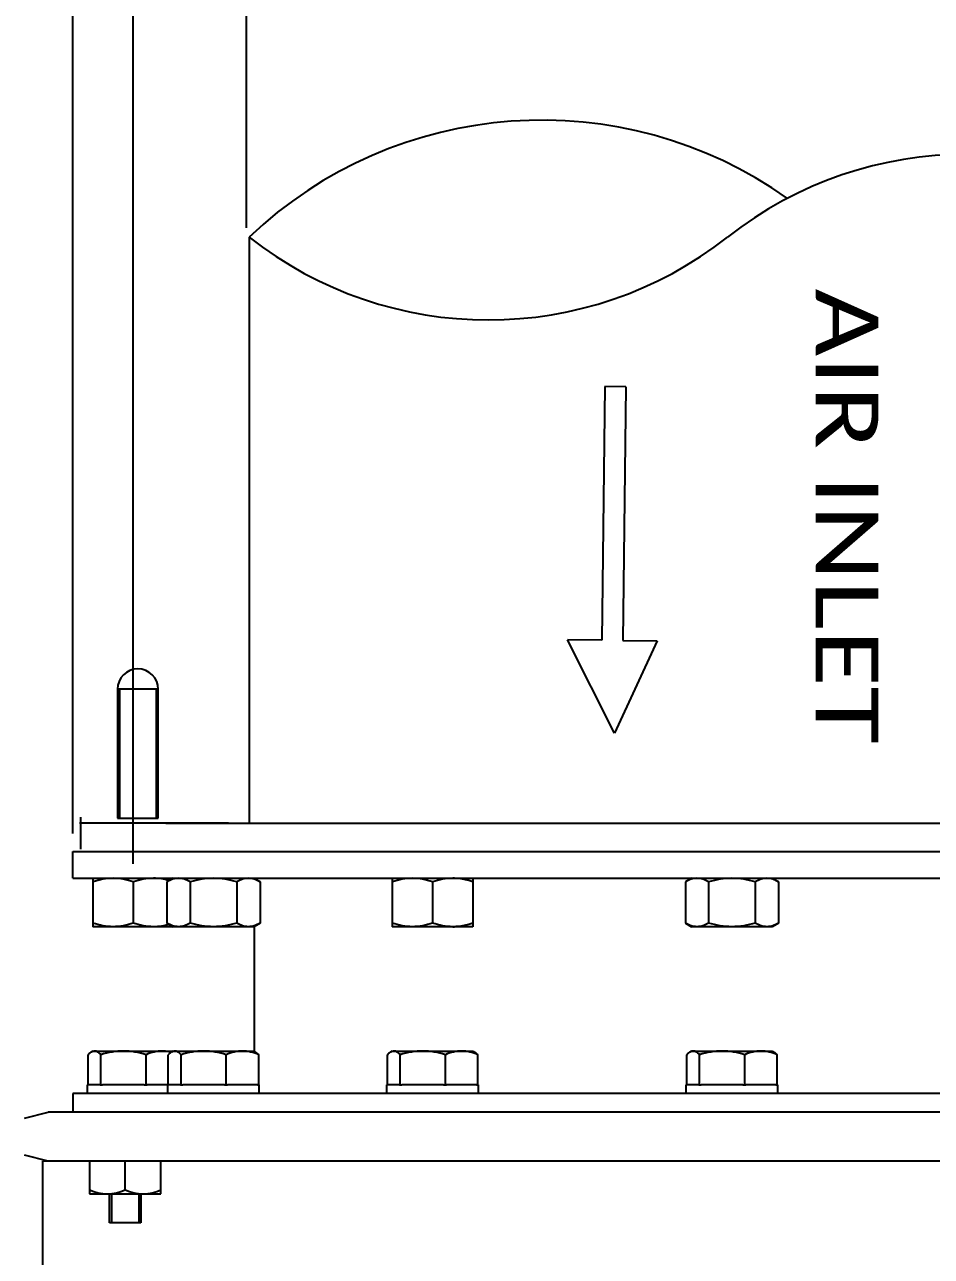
# Model space of a CAD drawing. Header units: millimetres. Extents: x 0 to 7169, y -1866 to 3918.
# Drawn here: x 518.4 to 855.4, y -492 to -34.4 of the extents above; entities that cross this region are included whole.
import ezdxf
from ezdxf.enums import TextEntityAlignment as Align

# ---------------------------------------------------------------- set-up
doc = ezdxf.new("R2010")
doc.units = ezdxf.units.MM
doc.header["$LTSCALE"] = 217.8
doc.header["$PDMODE"] = 3
doc.header["$PDSIZE"] = 8
doc.layers.get('0').update_dxf_attribs({"linetype": 'CONTINUOUS'})
doc.layers.get('Defpoints').update_dxf_attribs({"linetype": 'CONTINUOUS'})
doc.layers.add('00_BUW_DATUM', color=7, linetype='CONTINUOUS')
doc.layers.add('02___PRT_ALL_AXES', color=7, linetype='CONTINUOUS')
doc.styles.get("Standard").update_dxf_attribs({"font": 'calibri.ttf'})
doc.dimstyles.new('DIMSTYLE_2', dxfattribs={"dimtxt": 33.333333, "dimasz": 23.333333, "dimexe": 1.5, "dimexo": 1, "dimgap": 1.25, "dimtad": 1, "dimdsep": 46, "dimtxsty": 'Standard', "dimblk": '_FILLED', "dimblk1": '_FILLED', "dimblk2": '_FILLED', "dimcen": 0.09, "dimazin": 2, "dimtp": 0.01, "dimtm": 0.01, "dimtfac": 1, "dimtofl": 0, "dimtmove": 0, "dimatfit": 3, "dimldrblk": '_FILLED', "dimfxl": 1, "dimtolj": 1, "dimarcsym": 0})
doc.dimstyles.new('DIMSTYLE_3', dxfattribs={"dimtxt": 33.333333, "dimasz": 23.333333, "dimexe": 1.5, "dimexo": 1, "dimgap": 1.25, "dimtad": 1, "dimdec": 0, "dimdsep": 46, "dimtxsty": 'Standard', "dimblk": '_FILLED', "dimblk1": '_FILLED', "dimblk2": '_FILLED', "dimcen": 0.09, "dimazin": 2, "dimtp": 0.01, "dimtm": 0.01, "dimtfac": 1, "dimtdec": 0, "dimtofl": 0, "dimtmove": 0, "dimatfit": 3, "dimldrblk": '_FILLED', "dimfxl": 1, "dimtolj": 1, "dimarcsym": 0})

# ---------------------------------------------------------------- blocks, each defined once
blk = doc.blocks.new('_FILLED')
at = {"color": 0, "linetype": 'ByBlock'}
blk.add_solid([(0, 0), (-1, 0.214), (-1, -0.214)], dxfattribs=at)
blk = doc.blocks.new('*D284')
at = {"color": 0, "linetype": 'Continuous', "lineweight": -2}
for p, q in [((783.49, -341.51), (1131.12, -341.51)), ((1129.62, -364.84), (1129.62, -419.3)), ((1129.6, -442.64), (1128.12, -442.64))]:
    blk.add_line(p, q, dxfattribs=at)
at = {"layer": 'Defpoints', "color": 0}
for p in [(782.49, -341.51), (1129.62, -442.64), (1130.6, -442.64)]:
    blk.add_point(p, dxfattribs=at)
at = {"color": 0, "linetype": 'ByBlock', "lineweight": -2, "xscale": 23.3333333333, "yscale": 23.3333333333, "zscale": 23.3333333333}
for p, rotation in [((1129.62, -341.51), 90), ((1129.62, -442.64), 270)]:
    blk.add_blockref('_FILLED', p, dxfattribs=dict(at, rotation=rotation))
at = {"color": 0, "insert": (1083.92, -428.81), "char_height": 33.3333, "attachment_point": 1, "rotation": 90, "line_spacing_factor": 0.9}
blk.add_mtext('\\A1;\\A1;100', dxfattribs=at)
blk = doc.blocks.new('*D285')
at = {"color": 0, "linetype": 'Continuous', "lineweight": -2}
for p, q in [((600.85, -109.87), (600.85, -12.37)), ((957.46, -111.02), (957.46, -12.37)), ((624.18, -13.87), (934.13, -13.87))]:
    blk.add_line(p, q, dxfattribs=at)
at = {"layer": 'Defpoints', "color": 0}
for p in [(957.46, -13.87), (600.85, -110.87), (957.46, -112.02)]:
    blk.add_point(p, dxfattribs=at)
at = {"color": 0, "linetype": 'ByBlock', "lineweight": -2, "xscale": 23.3333333333, "yscale": 23.3333333333, "zscale": 23.3333333333, "rotation": 180}
blk.add_blockref('_FILLED', (600.85, -13.87), dxfattribs=at)
at = {"color": 0, "linetype": 'ByBlock', "lineweight": -2, "xscale": 23.3333333333, "yscale": 23.3333333333, "zscale": 23.3333333333}
blk.add_blockref('_FILLED', (957.46, -13.87), dxfattribs=at)
at = {"color": 0, "insert": (746.84, 31.82), "char_height": 33.333, "attachment_point": 1, "line_spacing_factor": 0.9}
blk.add_mtext('\\A1;%%c355', dxfattribs=at)
blk = doc.blocks.new('*D287')
at = {"color": 0, "linetype": 'Continuous', "lineweight": -2}
for p, q in [((558.82, -346.18), (558.82, 63.26)), ((980.49, 61.76), (582.15, 61.76)), ((1003.82, -344.84), (1003.82, 63.26))]:
    blk.add_line(p, q, dxfattribs=at)
at = {"layer": 'Defpoints', "color": 0}
for p in [(558.82, 61.76), (558.82, -347.18), (1003.82, -345.84)]:
    blk.add_point(p, dxfattribs=at)
at = {"color": 0, "linetype": 'ByBlock', "lineweight": -2, "xscale": 23.3333333333, "yscale": 23.3333333333, "zscale": 23.3333333333, "rotation": 180}
blk.add_blockref('_FILLED', (558.82, 61.76), dxfattribs=at)
at = {"color": 0, "linetype": 'ByBlock', "lineweight": -2, "xscale": 23.3333333333, "yscale": 23.3333333333, "zscale": 23.3333333333}
blk.add_blockref('_FILLED', (1003.82, 61.76), dxfattribs=at)
at = {"color": 0, "insert": (799.17, 107.46), "char_height": 33.333, "attachment_point": 2, "line_spacing_factor": 0.9}
blk.add_mtext('\\A1;%%c445', dxfattribs=at)
blk = doc.blocks.new('*D288')
at = {"color": 0, "linetype": 'Continuous', "lineweight": -2}
for p, q in [((536.32, -334.84), (536.32, 152.17)), ((1026.32, -334.84), (1026.32, 152.17)), ((1002.99, 150.67), (559.65, 150.67))]:
    blk.add_line(p, q, dxfattribs=at)
at = {"layer": 'Defpoints', "color": 0}
for p in [(536.32, 150.67), (536.32, -335.84), (1026.32, -335.84)]:
    blk.add_point(p, dxfattribs=at)
at = {"color": 0, "linetype": 'ByBlock', "lineweight": -2, "xscale": 23.3333333333, "yscale": 23.3333333333, "zscale": 23.3333333333, "rotation": 180}
blk.add_blockref('_FILLED', (536.32, 150.67), dxfattribs=at)
at = {"color": 0, "linetype": 'ByBlock', "lineweight": -2, "xscale": 23.3333333333, "yscale": 23.3333333333, "zscale": 23.3333333333}
blk.add_blockref('_FILLED', (1026.32, 150.67), dxfattribs=at)
at = {"color": 0, "insert": (794.25, 196.37), "char_height": 33.333, "attachment_point": 2, "line_spacing_factor": 0.9}
blk.add_mtext('\\A1;%%c490', dxfattribs=at)
blk = doc.blocks.new('ARROW_4_BL0', base_point=(1881.99, 2048.48))
at = {"color": 7, "linetype": 'Continuous'}
for p, q in [((1911.91, 2052.37), (1912.07, 2065.14)), ((1912.07, 2065.14), (1946.4, 2049.29)), ((1817.68, 2053.5), (1817.58, 2045.71)), ((1817.68, 2053.5), (1911.91, 2052.37)), ((1817.58, 2045.71), (1911.82, 2044.58)), ((1946.4, 2049.29), (1911.67, 2031.81)), ((1911.82, 2044.58), (1911.67, 2031.81))]:
    blk.add_line(p, q, dxfattribs=at)

msp = doc.modelspace()

# ---------------------------------------------------------------- linework, layer by layer
for p, q in [((601.875, -113.295), (601.875, -331.084)), ((525.022, -456.558), (525.022, -1010.827))]:
    msp.add_line(p, q)
at = {"color": 0, "linetype": 'Continuous'}
for p, q in [((568.11, -281.306), (552.947, -281.306)), ((552.947, -281.306), (552.954, -329.201)), ((553.826, -329.201), (553.826, -281.306)), ((567.28, -281.306), (567.28, -329.201)), ((568.118, -329.201), (568.11, -281.306)), ((539.35, -340.689), (539.35, -328.844)), ((552.954, -329.201), (568.118, -329.201)), ((538.84, -330.919), (594.182, -330.919)), ((570.954, -331.084), (993.454, -331.084)), ((546.573, -428.207), (547.434, -428.207)), ((562.898, -428.207), (564.024, -428.207)), ((576.382, -428.207), (577.244, -428.207)), ((592.708, -428.207), (593.833, -428.207)), ((604.956, -428.207), (605.427, -428.207)), ((657.823, -428.207), (658.684, -428.207)), ((674.148, -428.207), (675.274, -428.207)), ((686.397, -428.207), (686.868, -428.207)), ((769.073, -428.207), (769.934, -428.207)), ((785.399, -428.207), (786.525, -428.207)), ((797.646, -428.207), (798.118, -428.207)), ((542.566, -456.558), (542.566, -468.759)), ((555.844, -467.226), (555.844, -456.558)), ((569.122, -468.759), (569.122, -456.558)), ((542.566, -468.759), (569.122, -468.759)), ((550.02, -479.529), (550.02, -468.759)), ((550.726, -468.761), (550.726, -479.529)), ((560.94, -468.759), (560.94, -479.529)), ((561.668, -468.759), (561.593, -479.529)), ((561.593, -479.529), (550.02, -479.529))]:
    msp.add_line(p, q, dxfattribs=at)
for centre, radius, start, end in [((710.656, -227.791), 157.932, 54.69697, 133.53396), ((868.581, -226.306), 143.788, 51.80895, 128.19105), ((690.777, -0.284), 143.788, 231.80895, 308.19105), ((560.528, -281.306), 7.582, 0, 180), ((549.224, -453.698), 15.061, 243.76316, 296.07332), ((562.534, -453.395), 15.364, 244.18906, 295.39435)]:
    msp.add_arc(centre, radius, start, end, dxfattribs=at)
at = {"layer": '00_BUW_DATUM', "color": 0, "linetype": 'Continuous'}
for p, q in [((543.82, -351.507), (543.82, -369.507)), ((573.629, -351.507), (571.309, -352.847)), ((603.629, -351.507), (605.95, -352.847)), ((655.07, -351.507), (655.07, -369.507)), ((685.07, -351.507), (685.07, -369.507)), ((766.32, -351.507), (764, -352.847)), ((796.32, -351.507), (798.641, -352.847)), ((558.82, -352.847), (558.82, -368.167)), ((571.309, -352.847), (571.309, -368.167)), ((579.969, -352.847), (579.969, -368.167)), ((597.29, -352.847), (597.29, -368.167)), ((605.95, -352.847), (605.95, -368.167)), ((670.07, -352.847), (670.07, -368.167)), ((764, -352.847), (764, -368.167)), ((772.66, -352.847), (772.66, -368.167)), ((789.98, -352.847), (789.98, -368.167)), ((798.641, -352.847), (798.641, -368.167)), ((603.629, -369.507), (543.82, -369.507)), ((571.309, -368.167), (573.629, -369.507)), ((605.95, -368.167), (603.629, -369.507)), ((685.07, -369.507), (655.07, -369.507)), ((764, -368.167), (766.32, -369.507)), ((796.32, -369.507), (766.32, -369.507)), ((798.641, -368.167), (796.32, -369.507)), ((543.82, -415.707), (543.225, -416.051)), ((543.82, -415.707), (603.629, -415.707)), ((573.629, -415.707), (573.034, -416.051)), ((603.629, -415.707), (604.225, -416.051)), ((655.07, -415.707), (654.475, -416.051)), ((655.07, -415.707), (685.07, -415.707)), ((685.07, -415.707), (685.666, -416.051)), ((766.32, -415.707), (765.725, -416.051)), ((766.32, -415.707), (796.32, -415.707)), ((796.32, -415.707), (796.916, -416.051)), ((542.022, -428.207), (542.022, -417.047)), ((546.764, -428.207), (546.764, -417.047)), ((563.561, -428.207), (563.561, -417.047)), ((571.832, -428.207), (571.832, -417.047)), ((576.573, -428.207), (576.573, -417.047)), ((593.37, -428.207), (593.37, -417.047)), ((605.427, -428.207), (605.427, -417.047)), ((653.272, -428.207), (653.272, -417.047)), ((658.014, -428.207), (658.014, -417.047)), ((674.811, -428.207), (674.811, -417.047)), ((686.868, -428.207), (686.868, -417.047)), ((764.522, -428.207), (764.522, -417.047)), ((769.264, -428.207), (769.264, -417.047)), ((786.061, -428.207), (786.061, -417.047)), ((798.118, -428.207), (798.118, -417.047)), ((546.573, -428.207), (541.82, -428.207)), ((541.82, -431.507), (541.82, -428.207)), ((562.898, -428.207), (547.434, -428.207)), ((576.382, -428.207), (564.024, -428.207)), ((571.629, -431.507), (571.629, -428.207)), ((592.708, -428.207), (577.244, -428.207)), ((604.956, -428.207), (593.833, -428.207)), ((605.629, -428.207), (605.427, -428.207)), ((605.629, -431.507), (605.629, -428.207)), ((657.823, -428.207), (653.07, -428.207)), ((653.07, -431.507), (653.07, -428.207)), ((674.148, -428.207), (658.684, -428.207)), ((686.397, -428.207), (675.274, -428.207)), ((687.07, -428.207), (686.868, -428.207)), ((687.07, -431.507), (687.07, -428.207)), ((769.073, -428.207), (764.32, -428.207)), ((764.32, -431.507), (764.32, -428.207)), ((785.399, -428.207), (769.934, -428.207)), ((797.646, -428.207), (786.525, -428.207)), ((798.32, -428.207), (798.118, -428.207)), ((798.32, -431.507), (798.32, -428.207))]:
    msp.add_line(p, q, dxfattribs=at)
for centre, start, end in [((677.568, -371.121), 86.60557, 89.99326), ((677.568, -349.893), 270.00674, 273.39443)]:
    msp.add_arc(centre, 19.614, start, end, dxfattribs=at)
for points, knots in [([(551.32, -351.507), (550.051, -351.507), (547.498, -351.765), (545.033, -352.442), (543.82, -352.847)], [0, 0, 0, 0, 0.4981271, 1, 1, 1, 1]), ([(558.82, -352.847), (557.607, -352.442), (555.142, -351.765), (552.589, -351.507), (551.32, -351.507)], [0, 0, 0, 0, 0.5018729, 1, 1, 1, 1]), ([(566.32, -351.507), (565.051, -351.507), (562.498, -351.765), (560.033, -352.442), (558.82, -352.847)], [0, 0, 0, 0, 0.4981271, 1, 1, 1, 1]), ([(572.174, -352.345), (571.219, -352.084), (569.284, -351.66), (567.305, -351.507), (566.32, -351.507)], [0, 0, 0, 0, 0.5012291, 1, 1, 1, 1]), ([(575.639, -351.507), (574.9, -351.507), (573.37, -351.784), (571.989, -352.454), (571.309, -352.847)], [0, 0, 0, 0, 0.4850689, 1, 1, 1, 1]), ([(579.969, -352.847), (579.29, -352.454), (577.908, -351.784), (576.378, -351.507), (575.639, -351.507)], [0, 0, 0, 0, 0.5149311, 1, 1, 1, 1]), ([(588.629, -351.507), (587.166, -351.507), (584.233, -351.763), (581.376, -352.44), (579.969, -352.847)], [0, 0, 0, 0, 0.4998957, 1, 1, 1, 1]), ([(597.29, -352.847), (595.883, -352.44), (593.026, -351.763), (590.093, -351.507), (588.629, -351.507)], [0, 0, 0, 0, 0.5001043, 1, 1, 1, 1]), ([(601.62, -351.507), (600.881, -351.507), (599.351, -351.784), (597.969, -352.454), (597.29, -352.847)], [0, 0, 0, 0, 0.4850689, 1, 1, 1, 1]), ([(605.95, -352.847), (605.27, -352.454), (603.889, -351.784), (602.359, -351.507), (601.62, -351.507)], [0, 0, 0, 0, 0.5149311, 1, 1, 1, 1]), ([(662.57, -351.507), (661.301, -351.507), (658.748, -351.765), (656.283, -352.442), (655.07, -352.847)], [0, 0, 0, 0, 0.4981271, 1, 1, 1, 1]), ([(670.07, -352.847), (668.857, -352.442), (666.392, -351.765), (663.839, -351.507), (662.57, -351.507)], [0, 0, 0, 0, 0.5018729, 1, 1, 1, 1]), ([(677.57, -351.507), (676.301, -351.507), (673.748, -351.765), (671.283, -352.442), (670.07, -352.847)], [0, 0, 0, 0, 0.4981271, 1, 1, 1, 1]), ([(685.07, -352.847), (684.554, -352.675), (682.49, -352.038), (680.344, -351.637), (678.729, -351.541)], [0, 0, 0, 0, 0.2515886, 1, 1, 1, 1]), ([(768.33, -351.507), (767.59, -351.507), (766.061, -351.784), (764.679, -352.454), (764, -352.847)], [0, 0, 0, 0, 0.4850689, 1, 1, 1, 1]), ([(772.66, -352.847), (771.98, -352.454), (770.599, -351.784), (769.069, -351.507), (768.33, -351.507)], [0, 0, 0, 0, 0.5149311, 1, 1, 1, 1]), ([(781.32, -351.507), (779.856, -351.507), (776.924, -351.763), (774.067, -352.44), (772.66, -352.847)], [0, 0, 0, 0, 0.4998957, 1, 1, 1, 1]), ([(789.98, -352.847), (788.573, -352.44), (785.717, -351.763), (782.784, -351.507), (781.32, -351.507)], [0, 0, 0, 0, 0.5001043, 1, 1, 1, 1]), ([(794.311, -351.507), (793.571, -351.507), (792.041, -351.784), (790.66, -352.454), (789.98, -352.847)], [0, 0, 0, 0, 0.4850689, 1, 1, 1, 1]), ([(798.641, -352.847), (797.961, -352.454), (796.58, -351.784), (795.05, -351.507), (794.311, -351.507)], [0, 0, 0, 0, 0.5149311, 1, 1, 1, 1]), ([(551.32, -369.507), (550.051, -369.507), (547.498, -369.249), (545.033, -368.571), (543.82, -368.167)], [0, 0, 0, 0, 0.4981271, 1, 1, 1, 1]), ([(558.82, -368.167), (557.607, -368.571), (555.142, -369.249), (552.589, -369.507), (551.32, -369.507)], [0, 0, 0, 0, 0.5018729, 1, 1, 1, 1]), ([(566.32, -369.507), (565.051, -369.507), (562.498, -369.249), (560.033, -368.571), (558.82, -368.167)], [0, 0, 0, 0, 0.4981271, 1, 1, 1, 1]), ([(572.174, -368.668), (571.219, -368.93), (569.284, -369.354), (567.305, -369.507), (566.32, -369.507)], [0, 0, 0, 0, 0.5012291, 1, 1, 1, 1]), ([(575.639, -369.507), (574.9, -369.507), (573.37, -369.23), (571.989, -368.56), (571.309, -368.167)], [0, 0, 0, 0, 0.4850689, 1, 1, 1, 1]), ([(579.969, -368.167), (579.29, -368.56), (577.908, -369.23), (576.378, -369.507), (575.639, -369.507)], [0, 0, 0, 0, 0.5149311, 1, 1, 1, 1]), ([(588.629, -369.507), (587.166, -369.507), (584.233, -369.251), (581.376, -368.573), (579.969, -368.167)], [0, 0, 0, 0, 0.4998957, 1, 1, 1, 1]), ([(597.29, -368.167), (595.883, -368.573), (593.026, -369.251), (590.093, -369.507), (588.629, -369.507)], [0, 0, 0, 0, 0.5001043, 1, 1, 1, 1]), ([(601.62, -369.507), (600.881, -369.507), (599.351, -369.23), (597.969, -368.56), (597.29, -368.167)], [0, 0, 0, 0, 0.4850689, 1, 1, 1, 1]), ([(605.95, -368.167), (605.27, -368.56), (603.889, -369.23), (602.359, -369.507), (601.62, -369.507)], [0, 0, 0, 0, 0.5149311, 1, 1, 1, 1]), ([(662.57, -369.507), (661.301, -369.507), (658.748, -369.249), (656.283, -368.571), (655.07, -368.167)], [0, 0, 0, 0, 0.4981271, 1, 1, 1, 1]), ([(670.07, -368.167), (668.857, -368.571), (666.392, -369.249), (663.839, -369.507), (662.57, -369.507)], [0, 0, 0, 0, 0.5018729, 1, 1, 1, 1]), ([(677.57, -369.507), (676.301, -369.507), (673.748, -369.249), (671.283, -368.571), (670.07, -368.167)], [0, 0, 0, 0, 0.4981271, 1, 1, 1, 1]), ([(685.07, -368.167), (684.554, -368.339), (682.49, -368.975), (680.344, -369.377), (678.729, -369.472)], [0, 0, 0, 0, 0.2515886, 1, 1, 1, 1]), ([(768.33, -369.507), (767.59, -369.507), (766.061, -369.23), (764.679, -368.56), (764, -368.167)], [0, 0, 0, 0, 0.4850689, 1, 1, 1, 1]), ([(772.66, -368.167), (771.98, -368.56), (770.599, -369.23), (769.069, -369.507), (768.33, -369.507)], [0, 0, 0, 0, 0.5149311, 1, 1, 1, 1]), ([(781.32, -369.507), (779.856, -369.507), (776.924, -369.251), (774.067, -368.573), (772.66, -368.167)], [0, 0, 0, 0, 0.4998957, 1, 1, 1, 1]), ([(789.98, -368.167), (788.573, -368.573), (785.717, -369.251), (782.784, -369.507), (781.32, -369.507)], [0, 0, 0, 0, 0.5001043, 1, 1, 1, 1]), ([(794.311, -369.507), (793.571, -369.507), (792.041, -369.23), (790.66, -368.56), (789.98, -368.167)], [0, 0, 0, 0, 0.4850689, 1, 1, 1, 1]), ([(798.641, -368.167), (797.961, -368.56), (796.58, -369.23), (795.05, -369.507), (794.311, -369.507)], [0, 0, 0, 0, 0.5149311, 1, 1, 1, 1]), ([(543.225, -416.051), (543.12, -416.111), (542.683, -416.396), (542.298, -416.756), (542.022, -417.047)], [0, 0, 0, 0, 0.2310069, 1, 1, 1, 1]), ([(544.393, -415.707), (544.295, -415.707), (543.886, -415.738), (543.494, -415.895), (543.225, -416.051)], [0, 0, 0, 0, 0.2397778, 1, 1, 1, 1]), ([(546.764, -417.047), (546.579, -416.852), (546.212, -416.496), (545.624, -416.061), (545.019, -415.776), (544.596, -415.707), (544.393, -415.707)], [0, 0, 0, 0, 0.2876594, 0.5479439, 0.7823335, 1, 1, 1, 1]), ([(555.162, -415.707), (553.742, -415.707), (550.895, -415.963), (548.127, -416.641), (546.764, -417.047)], [0, 0, 0, 0, 0.4995577, 1, 1, 1, 1]), ([(563.561, -417.047), (562.198, -416.641), (559.429, -415.963), (556.582, -415.707), (555.162, -415.707)], [0, 0, 0, 0, 0.5004423, 1, 1, 1, 1]), ([(569.589, -415.707), (568.567, -415.707), (566.493, -415.97), (564.527, -416.646), (563.561, -417.047)], [0, 0, 0, 0, 0.4943637, 1, 1, 1, 1]), ([(572.895, -416.13), (572.623, -416.062), (571.537, -415.821), (570.422, -415.707), (569.589, -415.707)], [0, 0, 0, 0, 0.251959, 1, 1, 1, 1]), ([(573.034, -416.051), (572.93, -416.111), (572.492, -416.396), (572.108, -416.756), (571.832, -417.047)], [0, 0, 0, 0, 0.2310069, 1, 1, 1, 1]), ([(574.202, -415.707), (574.104, -415.707), (573.695, -415.738), (573.303, -415.895), (573.034, -416.051)], [0, 0, 0, 0, 0.2397778, 1, 1, 1, 1]), ([(576.573, -417.047), (576.389, -416.852), (576.021, -416.496), (575.433, -416.061), (574.828, -415.776), (574.405, -415.707), (574.202, -415.707)], [0, 0, 0, 0, 0.2876594, 0.5479439, 0.7823335, 1, 1, 1, 1]), ([(584.972, -415.707), (583.552, -415.707), (580.705, -415.963), (577.936, -416.641), (576.573, -417.047)], [0, 0, 0, 0, 0.4995577, 1, 1, 1, 1]), ([(593.37, -417.047), (592.007, -416.641), (589.239, -415.963), (586.392, -415.707), (584.972, -415.707)], [0, 0, 0, 0, 0.5004423, 1, 1, 1, 1]), ([(599.399, -415.707), (598.376, -415.707), (596.302, -415.97), (594.337, -416.646), (593.37, -417.047)], [0, 0, 0, 0, 0.4943637, 1, 1, 1, 1]), ([(605.427, -417.047), (604.461, -416.646), (602.495, -415.97), (600.422, -415.707), (599.399, -415.707)], [0, 0, 0, 0, 0.5056364, 1, 1, 1, 1]), ([(604.225, -416.051), (604.329, -416.111), (604.767, -416.396), (605.151, -416.756), (605.427, -417.047)], [0, 0, 0, 0, 0.2310069, 1, 1, 1, 1]), ([(654.475, -416.051), (654.37, -416.111), (653.933, -416.396), (653.548, -416.756), (653.272, -417.047)], [0, 0, 0, 0, 0.2310069, 1, 1, 1, 1]), ([(655.643, -415.707), (655.545, -415.707), (655.136, -415.738), (654.744, -415.895), (654.475, -416.051)], [0, 0, 0, 0, 0.2397778, 1, 1, 1, 1]), ([(658.014, -417.047), (657.829, -416.852), (657.462, -416.496), (656.874, -416.061), (656.269, -415.776), (655.846, -415.707), (655.643, -415.707)], [0, 0, 0, 0, 0.2876594, 0.5479439, 0.7823335, 1, 1, 1, 1]), ([(666.412, -415.707), (664.992, -415.707), (662.145, -415.963), (659.377, -416.641), (658.014, -417.047)], [0, 0, 0, 0, 0.4995577, 1, 1, 1, 1]), ([(674.811, -417.047), (673.448, -416.641), (670.679, -415.963), (667.832, -415.707), (666.412, -415.707)], [0, 0, 0, 0, 0.5004423, 1, 1, 1, 1]), ([(680.839, -415.707), (679.817, -415.707), (677.743, -415.97), (675.777, -416.646), (674.811, -417.047)], [0, 0, 0, 0, 0.4943637, 1, 1, 1, 1]), ([(686.868, -417.047), (685.902, -416.646), (683.936, -415.97), (681.862, -415.707), (680.839, -415.707)], [0, 0, 0, 0, 0.5056364, 1, 1, 1, 1]), ([(685.666, -416.051), (685.77, -416.111), (686.208, -416.396), (686.592, -416.756), (686.868, -417.047)], [0, 0, 0, 0, 0.2310069, 1, 1, 1, 1]), ([(765.725, -416.051), (765.62, -416.111), (765.183, -416.396), (764.798, -416.756), (764.522, -417.047)], [0, 0, 0, 0, 0.2310069, 1, 1, 1, 1]), ([(766.893, -415.707), (766.795, -415.707), (766.386, -415.738), (765.994, -415.895), (765.725, -416.051)], [0, 0, 0, 0, 0.2397778, 1, 1, 1, 1]), ([(769.264, -417.047), (769.079, -416.852), (768.712, -416.496), (768.124, -416.061), (767.519, -415.776), (767.096, -415.707), (766.893, -415.707)], [0, 0, 0, 0, 0.2876594, 0.5479439, 0.7823335, 1, 1, 1, 1]), ([(777.662, -415.707), (776.242, -415.707), (773.395, -415.963), (770.627, -416.641), (769.264, -417.047)], [0, 0, 0, 0, 0.4995577, 1, 1, 1, 1]), ([(786.061, -417.047), (784.698, -416.641), (781.929, -415.963), (779.082, -415.707), (777.662, -415.707)], [0, 0, 0, 0, 0.5004423, 1, 1, 1, 1]), ([(792.089, -415.707), (791.067, -415.707), (788.993, -415.97), (787.027, -416.646), (786.061, -417.047)], [0, 0, 0, 0, 0.4943637, 1, 1, 1, 1]), ([(798.118, -417.047), (797.152, -416.646), (795.186, -415.97), (793.112, -415.707), (792.089, -415.707)], [0, 0, 0, 0, 0.5056364, 1, 1, 1, 1]), ([(796.916, -416.051), (797.02, -416.111), (797.458, -416.396), (797.842, -416.756), (798.118, -417.047)], [0, 0, 0, 0, 0.2310069, 1, 1, 1, 1])]:
    msp.add_open_spline(points, degree=3, knots=knots, dxfattribs=at)
at = {"layer": '02___PRT_ALL_AXES', "color": 0, "linetype": 'Continuous'}
for p, q in [((536.32, -341.507), (1026.32, -341.507)), ((536.32, -351.507), (536.32, -341.507)), ((536.32, -351.507), (1026.32, -351.507)), ((603.82, -415.817), (603.82, -369.397)), ((1026.32, -431.507), (536.32, -431.507)), ((536.32, -431.507), (536.32, -438.456)), ((518.438, -440.65), (527.13, -438.456)), ((937.292, -438.456), (527.13, -438.456)), ((527.13, -456.558), (518.438, -454.363)), ((937.292, -456.558), (525.022, -456.558))]:
    msp.add_line(p, q, dxfattribs=at)

# ---------------------------------------------------------------- block references
at = {"color": 0, "linetype": 'Continuous', "rotation": 270}
msp.add_blockref('ARROW_4_BL0', (736.823, -233.195), dxfattribs=at)

# ---------------------------------------------------------------- texts
at = {"color": 0, "linetype": 'Continuous', "width": 1.181322}
msp.add_text('AIR INLET', height=23.3333, rotation=270, dxfattribs=at).set_placement((812.449, -132.419), (812.449, -301.473), align=Align.FIT)

# ---------------------------------------------------------------- dimensions: what is measured, and where the dimension line sits
at = {"color": 0, "linetype": 'Continuous'}
for base, p1, p2, picture, middle in [((536.32, 150.674), (1026.32, -335.84), (536.32, -335.84), '*D288', (794.254, 150.674)), ((558.82, 61.762), (1003.82, -345.84), (558.82, -347.18), '*D287', (799.167, 61.762))]:
    dim = msp.add_linear_dim(base=base, p1=p1, p2=p2, angle=180, text='%%c<>', dimstyle='DIMSTYLE_2', dxfattribs=at)
    dim.commit()
    dim.dimension.update_dxf_attribs({"geometry": picture, "text_midpoint": middle, "dimtype": 160})
dim = msp.add_linear_dim(base=(957.459, -13.87), p1=(600.849, -110.868), p2=(957.459, -112.018), text='%%c355', dimstyle='DIMSTYLE_2', override={"dimtxsty": 'Standard'}, dxfattribs=at)
dim.commit()
dim.dimension.update_dxf_attribs({"geometry": '*D285', "text_midpoint": (801.376, -13.87), "dimtype": 160})
dim = msp.add_linear_dim(base=(1129.615, -442.636), p1=(782.494, -341.507), p2=(1130.604, -442.636), angle=270, text='\\A1;100', dimstyle='DIMSTYLE_3', override={"dimtxsty": 'Standard'}, dxfattribs=at)
dim.commit()
dim.dimension.update_dxf_attribs({"geometry": '*D284', "text_midpoint": (1129.615, -392.026), "dimtype": 160})

doc.saveas('drawing.dxf')
